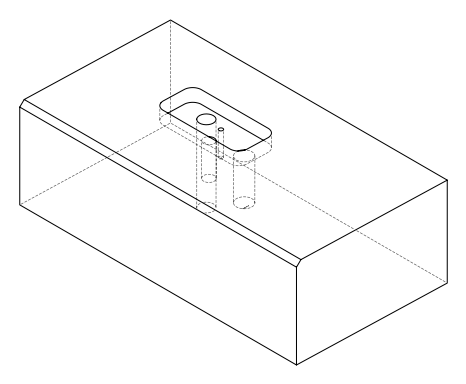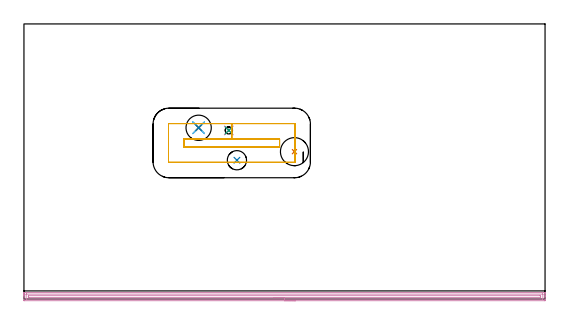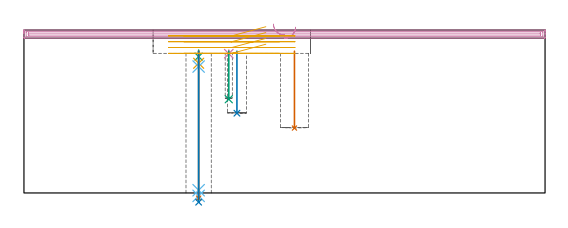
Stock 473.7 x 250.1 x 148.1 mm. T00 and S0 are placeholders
(PLAN: 11 operations, 9 tool changes, 18.6 min)
(1 INDEXABLE_INSERT_DRILL_BLIND_HOLE_FROM_SOLID | STEP1POCKET | NXT0302_022 | 0.29 min | 45288 mm3)
(2 INDEXABLE_INSERT_DRILL_BLIND_HOLE_FROM_SOLID_1 | STEP1POCKET_1 | NXT0302_006 | 0.23 min | 18094 mm3)
(3 SPOT_DRILL | STEP1HOLE | NXT0321_9005460120000 | 0.05 min | 2570 mm3)
(4 SPOT_DRILL_1 | STEP1POCKET_2 | NXT0321_9005460120000 | 0.03 min | 2261 mm3)
(5 DRILL_BLIND_HOLE_INTO_CENTER | STEP1HOLE | NXT0301_125 | 0.05 min | 170 mm3)
(6 GUN_DRILL_THROUGH_HOLE | STEP1HOLE | UGT0307_001 | 0.57 min | 2282 mm3)
(7 SPADE_DRILL_TO_ENLARGE_THROUGH_HOLE | STEP1HOLE | UGT0306_005 | 0.54 min | 19359 mm3)
(8 DRILL_TO_ENLARGE_THROUGH_HOLE | STEP1HOLE | UGT0301_055 | 0.56 min | 37062 mm3)
(9 DRILL_BLIND_HOLE_INTO_CENTER_1 | STEP1POCKET_2 | NXT0301_036 | 0.18 min | 1354 mm3)
(10 AREA_MILL | FG_CHAMFER_SURFACE | UGT0205_001 | 11.57 min | 12969 mm3)
(11 MILL_RECTANGULAR_POCKET | POCKET_RECTANGULAR_STRAIGHT | UGT0201_006 | Follow Part, ap 7, ae 75% | 4.55 min | 160874 mm3)
(TOOL NXT0302_022 | Index. Insert Drill 25.5mm [880-D2550L25-03] | D25.5 PA176 FL77 Z2)
(TOOL NXT0302_006 | Index. Insert Drill 17.5mm [880-D1750L25-05] | D17.5 PA176 FL88 Z2)
(TOOL NXT0321_9005460120000 | NC Spot Drill, 142deg, 12mm, Carbide, Uncoated | D12 PA142 FL30 Z2)
(TOOL NXT0301_125 | Carbide Drill 6mm [861.1-0600-018A1-GP GC34] | D6 PA150 FL18.7 Z2)
(TOOL UGT0307_001 | Gun Drill 5 mm | D5 PA130 FL24 Z1)
(TOOL UGT0306_005 | Spade Drill 14.5mm | D14.5 PA132 FL10 Z2)
(TOOL UGT0301_055 | Twist Drill 23 mm | D23 PA118 FL155 Z2)
(TOOL NXT0301_036 | Carbide Drill 6.5mm [860.1-0650-033A1-MM 2214] | D6.5 PA140 FL53 Z2)
(TOOL UGT0205_001 | Chamfer Mill 20 x 3 x 45 deg. | D20 FL50 Z2)
(TOOL UGT0201_006 | End Mill 28 mm | D28 FL25 Z2)
(OP 1 INDEXABLE_INSERT_DRILL_BLIND_HOLE_FROM_SOLID)
G17 G21 G94 G90
T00 M6
G54
G17 G0 G90 X245.9 Y134. S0 M3
G43 Z158.1 H1
G94 G81 G98 Z59. F250. R128.9
G80
M5
M2
(OP 2 INDEXABLE_INSERT_DRILL_BLIND_HOLE_FROM_SOLID_1)
G17 G21 G94 G90
T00 M6
G54
G17 G0 G90 X193.6 Y126.2 S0 M3
G43 Z158.1 H1
G94 G81 G98 Z72.5 F250. R128.9
G80
M5
M2
(OP 3 SPOT_DRILL)
G17 G21 G94 G90
T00 M6
G54
G17 G0 G90 X158.8 Y155.7 S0 M3
G43 Z158.1 H0
G94 G81 G98 Z123.9 F250. R129.9
G80
M5
M2
(OP 4 SPOT_DRILL_1)
G17 G21 G94 G90
T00 M6
G54
G17 G0 G90 X186.2 Y153.3 S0 M3
G43 Z158.1 H0
G94 G81 G98 Z126.62 F250. R129.9
G80
M5
M2
(OP 5 DRILL_BLIND_HOLE_INTO_CENTER)
G17 G21 G94 G90
T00 M6
G54
G17 G0 G90 X158.8 Y155.7 S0 M3
G43 Z158.1 H1
G94 G81 G98 Z117.9 F250. R128.9
G80
M5
M2
(OP 6 GUN_DRILL_THROUGH_HOLE)
G17 G21 G94 G90
T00 M6
G54
G17 G0 G90 X158.8 Y155.7 M8
G43 Z158.1 H0
Z124.09
S716 M3
G94 G1 Z114.904 F125. M26
G4 X.084
Z2.5 F250.
G4 X.084
Z-2.666 F125.
G4 X.084
M5
M9
G0 Z124.09
Z158.1
M2
(OP 7 SPADE_DRILL_TO_ENLARGE_THROUGH_HOLE)
G17 G21 G94 G90
T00 M6
G54
G17 G0 G90 X158.8 Y155.7 S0 M3
G43 Z158.1 H0
G94 G73 G98 Z-4.728 F250. Q13.163 R128.9
G80
M5
M2
(OP 8 DRILL_TO_ENLARGE_THROUGH_HOLE)
G17 G21 G94 G90
T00 M6
G54
G17 G0 G90 X158.8 Y155.7 S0 M3
G43 Z158.1 H0
G94 G73 G98 Z-8.41 F250. Q22.552 R128.9
G80
M5
M2
(OP 9 DRILL_BLIND_HOLE_INTO_CENTER_1)
G17 G21 G94 G90
T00 M6
G54
G17 G0 G90 X186.2 Y153.3 S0 M3
G43 Z158.1 H1
G94 G81 G98 Z85.2 F250. R128.9
G80
M5
M2
(OP 10 AREA_MILL)
G17 G21 G94 G90
T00 M6
G54
G17 G0 G90 X246.85 Y-1.5 S1061 M3
G43 Z158.1 H0
Z150.7
G94 G1 X246.812 Z149.828 F250.
X246.698 Z148.963
X246.509 Z148.112
X246.247 Z147.28
X245.913 Z146.474
X245.51 Z145.7
X245.042 Z144.964
X244.51 Z144.272
X243.921 Z143.629
X243.278 Z143.04
X242.586 Z142.508
X241.85 Z142.04
X241.076 Z141.637
X240.27 Z141.303
X239.438 Z141.041
X238.586 Z140.852
X237.722 Z140.738
X236.85 Z140.7
X0.615
X0.038 Y-1.494 Z140.704
X0.007 Y-1.492 Z140.706
X0. Y-0.918 Z141.279
Y2.645 Z144.84
Y3.2 Z145.397
Y3.536 Z145.732
Y4.091 Z146.287
Y4.427 Z146.622
Y5.099 Z147.299
Y5.461 Z147.66
X0.007 Y5.85 Z148.042
X0.01 Y5.897 Z148.088
X0.168 Y5.9 Z148.1
X473.532
X473.69 Y5.897 Z148.088
X473.693 Y5.85 Z148.042
X473.7 Y5.461 Z147.66
Y5.099 Z147.299
Y4.427 Z146.622
Y3.2 Z145.397
Y2.645 Z144.84
Y2.032 Z144.227
Y-0.64 Z141.556
X473.698 Y-0.918 Z141.279
X473.693 Y-1.492 Z140.706
X473.662 Y-1.494 Z140.704
X473.085 Y-1.5 Z140.7
X236.85
Y-0.086 Z142.114
X2.342 Y-0.085 Z142.115
X2.225 Y-0.083 Z142.117
X2.01 Y-0.077 Z142.123
X2.007 Y-0.027 Z142.173
X2.001 Y0.373 Z142.573
Y3.936 Z146.136
X2.007 Y4.427 Z146.627
X2.01 Y4.47 Z146.67
X2.166 Y4.48 Z146.68
X2.283 Y4.485 Z146.685
X2.342 Y4.486 Z146.686
X2.401
X471.358 Y4.485 Z146.685
X471.475 Y4.483 Z146.683
X471.69 Y4.477 Z146.677
X471.693 Y4.427 Z146.627
X471.699 Y4.027 Z146.227
Y0.464 Z142.664
X471.693 Y-0.027 Z142.173
X471.69 Y-0.07 Z142.13
X471.534 Y-0.08 Z142.12
X471.417 Y-0.085 Z142.115
X471.358 Y-0.086 Z142.114
X471.299
X236.85
Y1.328 Z143.528
X4.615 Y1.329 Z143.529
X4.188 Y1.331 Z143.531
X4.046 Y1.333 Z143.533
X4.025 Y1.335 Z143.535
X4.01 Y1.346 Z143.546
X4.005 Y1.443 Z143.643
X4.002 Y1.567 Z143.767
X4. Y1.755 Z143.955
Y1.942 Z144.142
Y2.645 Z144.845
X4.001 Y2.831 Z145.031
X4.008 Y3.019 Z145.219
X4.011 Y3.065 Z145.265
X4.029 Y3.067 Z145.267
X4.081 Y3.069 Z145.269
X4.188 Y3.071 Z145.271
X469.085
X469.512 Y3.069 Z145.269
X469.654 Y3.067 Z145.267
X469.675 Y3.065 Z145.265
X469.69 Y3.054 Z145.254
X469.694 Y2.957 Z145.157
X469.698 Y2.832 Z145.032
X469.7 Y2.645 Z144.845
Y2.458 Z144.658
Y1.755 Z143.955
X469.699 Y1.569 Z143.769
X469.692 Y1.381 Z143.581
X469.689 Y1.334 Z143.534
X469.672 Y1.333 Z143.533
X469.619 Y1.33 Z143.53
X469.512 Y1.329 Z143.529
X236.85 Y1.328 Z143.528
X235.978 Z143.566
X235.114 Z143.68
X234.262 Z143.869
X233.43 Z144.132
X232.624 Z144.465
X231.85 Z144.868
X231.114 Z145.337
X230.422 Z145.868
X229.779 Z146.457
X229.19 Z147.101
X228.658 Z147.793
X228.19 Z148.528
X227.787 Z149.302
X227.453 Z150.108
X227.191 Z150.94
X227.002 Z151.792
X226.888 Z152.657
X226.85 Z153.528
G0 Z158.1
M5
M2
(OP 11 MILL_RECTANGULAR_POCKET)
G17 G21 G94 G90
T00 M6
G54
G17 G0 G90 X219.876 Y145.5 S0 M3
G43 Z158.1 H0
Z151.1
G94 G1 X188.9 Z142.8 F250.
X145.4 F500.
Y138.3
X232.4
Y145.5
X188.9
Y159.5
X131.8
G3 X131.4 Y159.1 R0.4
G1 Y124.7
G3 X131.8 Y124.3 R0.4
G1 X246.
G3 X246.4 Y124.7 R0.4
G1 Y159.1
G3 X246. Y159.5 R0.4
G1 X188.9
X187.9
G0 X219.876 Y145.5 Z145.8
G1 X188.9 Z137.5 F250.
X145.4 F500.
Y138.3
X232.4
Y145.5
X188.9
Y159.5
X131.8
G3 X131.4 Y159.1 R0.4
G1 Y124.7
G3 X131.8 Y124.3 R0.4
G1 X246.
G3 X246.4 Y124.7 R0.4
G1 Y159.1
G3 X246. Y159.5 R0.4
G1 X188.9
X187.9
G0 X219.876 Y145.5 Z140.5
G1 X188.9 Z132.2 F250.
X145.4 F500.
Y138.3
X232.4
Y145.5
X188.9
Y159.5
X131.8
G3 X131.4 Y159.1 R0.4
G1 Y124.7
G3 X131.8 Y124.3 R0.4
G1 X246.
G3 X246.4 Y124.7 R0.4
G1 Y159.1
G3 X246. Y159.5 R0.4
G1 X188.9
X187.9
G0 X219.876 Y145.5 Z135.2
G1 X188.9 Z126.9 F250.
X145.4 F500.
Y138.3
X232.4
Y145.5
X188.9
Y159.5
X131.8
G3 X131.4 Y159.1 R0.4
G1 Y124.7
G3 X131.8 Y124.3 R0.4
G1 X246.
G3 X246.4 Y124.7 R0.4
G1 Y159.1
G3 X246. Y159.5 R0.4
G1 X188.9
X187.9
G0 Z158.1
M5
M2
